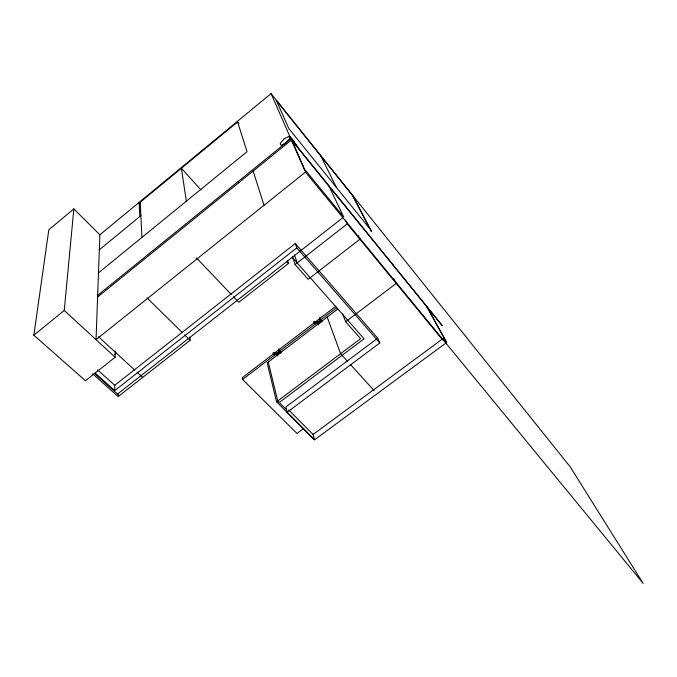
<?xml version="1.0" encoding="UTF-8"?>
<svg xmlns="http://www.w3.org/2000/svg" width="677" height="677" viewBox="0 0 677 677"><rect width="100%" height="100%" fill="white"/><g stroke="black" fill="none" stroke-linecap="round" stroke-linejoin="round"><path stroke-width="1.02" d="M99.866 234.775L271.054 93.604L305.488 172.11L96.041 339.668L99.866 234.775L73.844 208.88L48.812 229.816L33.85 335.2L85.471 380.736L115.158 357.219L115.192 350.881M114.735 385.306L295.282 243.525L296.814 247.841L114.709 390.621L114.735 385.306L97.632 369.955M275.801 353.732L274.811 353.919L274.955 354.486M274.718 354.029L274.811 355.137L273.153 353.081L273.965 353.665L278.052 353.318C279.542 352.167 277.646 347.098 280.075 350.407L280.193 350.855L278.839 349.112M316.514 322.658L315.516 322.844L315.643 323.428M315.431 322.954L315.533 324.063L313.883 321.973L314.72 322.54L318.825 322.218C320.162 320.644 318.782 315.66 321.025 319.696L319.671 317.928M33.85 335.2L64.247 310.481L73.844 208.88M279.237 350.094L279.855 351.118L279.237 350.094L278.89 351.371M279.356 350.542L278.518 353.284L281.277 352.861M320.043 318.943L320.678 319.967L320.043 318.943L319.662 320.255M320.196 319.375L319.29 322.184L321.846 321.863M278.475 351.168L278.585 349.307M319.256 320.043L319.552 318.495M277.655 355.933L278.171 353.521M318.359 324.901L318.892 322.464M277.291 355.56L277.815 354.029L274.837 354.477M318.004 324.511L318.571 322.946L315.575 323.386M139.826 216.538L139.2 203.049L237.576 121.936L238.922 123.552M99.316 249.796L140.875 215.675M98.478 272.865L247.012 151.707L237.576 121.936M97.657 295.375L290.873 138.793L442.352 325.739L291.423 140.046L97.598 297.042M294.08 144.573L294.825 143.973L297.795 147.171L293.023 139.911L290.027 136.686L294.825 143.973M114.675 354.409L116.3 353.115M117.519 394.056L342.452 218.002M189.788 337.205L190.161 340.303L118.179 396.587L92.673 373.848M287.463 260.442L288.453 263.446L238.744 302.314L233.43 296.738M358.091 235.537L359.902 239.243L308.162 279.322L295.113 264.563L347.267 223.859L345.482 220.127M273.271 353.538L273.5 352.819M314.026 322.404L314.23 321.702M319.823 318.359L319.409 318.131M335.987 306.156L242.281 377.715L242.628 379.492L296.975 433.458L303.736 428.448M242.628 379.492L336.613 307.764M281.353 352.666L281.183 351.896M321.981 321.279L321.99 320.771M337.806 309.008L267.161 362.88L276.571 401.833L314.492 439.847L446.659 342.503L427.204 307.104M276.571 401.833L360.604 338.644L345.668 321.744L396.197 283.426L393.811 278.806M279.279 402.519L364.091 338.805L292.252 257.302M376.852 338.83L285.804 407.029L287.133 412.268L314.593 439.796L313.087 434.473L288.749 410M287.133 412.268L379.789 342.985L377.698 338.195L295.282 243.525M313.087 434.473L442.073 339.27M320.416 322.76L319.045 322.895M278.289 353.978L279.076 353.902M273.846 353.208L277.138 352.937M314.568 322.108L317.868 321.846M94.213 373.247L119.338 395.681M95.11 373.103L114.709 390.621M64.247 310.481L115.158 357.219M98.504 336.714L134.74 370.107M137.042 372.232L142.686 377.427M147.053 297.914L182.392 332.661M184.652 334.878L190.161 340.303M286.676 409.932L277.731 400.962L268.253 362.043M273.153 353.081L274.693 354.68M139.2 203.049L140.621 204.547M196.702 258.132L231.272 294.461M313.883 321.973L315.38 323.631M347.766 361.586L340.59 353.699L327.203 317.09M350.61 364.717L374.076 390.502M200.9 189.856L181.394 168.268L186.327 201.204M286.794 261.576L288.453 263.446M296.814 247.841L379.789 342.985M281.065 351.938L280.93 352.091M305.488 172.11L643.15 583.396L570.136 466.758L271.054 93.604M347.267 223.859L442.665 339.981M446.659 342.503L426.434 306.156M321.829 320.847L321.727 320.974M369.617 228.513L288.825 128.562L276.284 100.374L353.064 196.152L371.555 231.669L352.302 195.204M443.283 338.382L445.872 343.104M392.068 263.345L392.863 264.851M320.906 156.04L336.351 187.351M329.166 186.48L343.747 216.995L304.506 169.132L292.066 140.841M342.57 313.908L345.668 321.744M294.444 254.933L297.211 262.93M292.464 256.778L295.113 264.563M253.147 171.044L264.005 205.3M238.287 181.411L238.668 182.773M140.215 202.211L141.942 237.415M284.154 138.844L280.244 143.372L281.073 145.411L285.863 142.906L289.798 138.345L288.918 136.331L284.154 138.844"/></g></svg>
